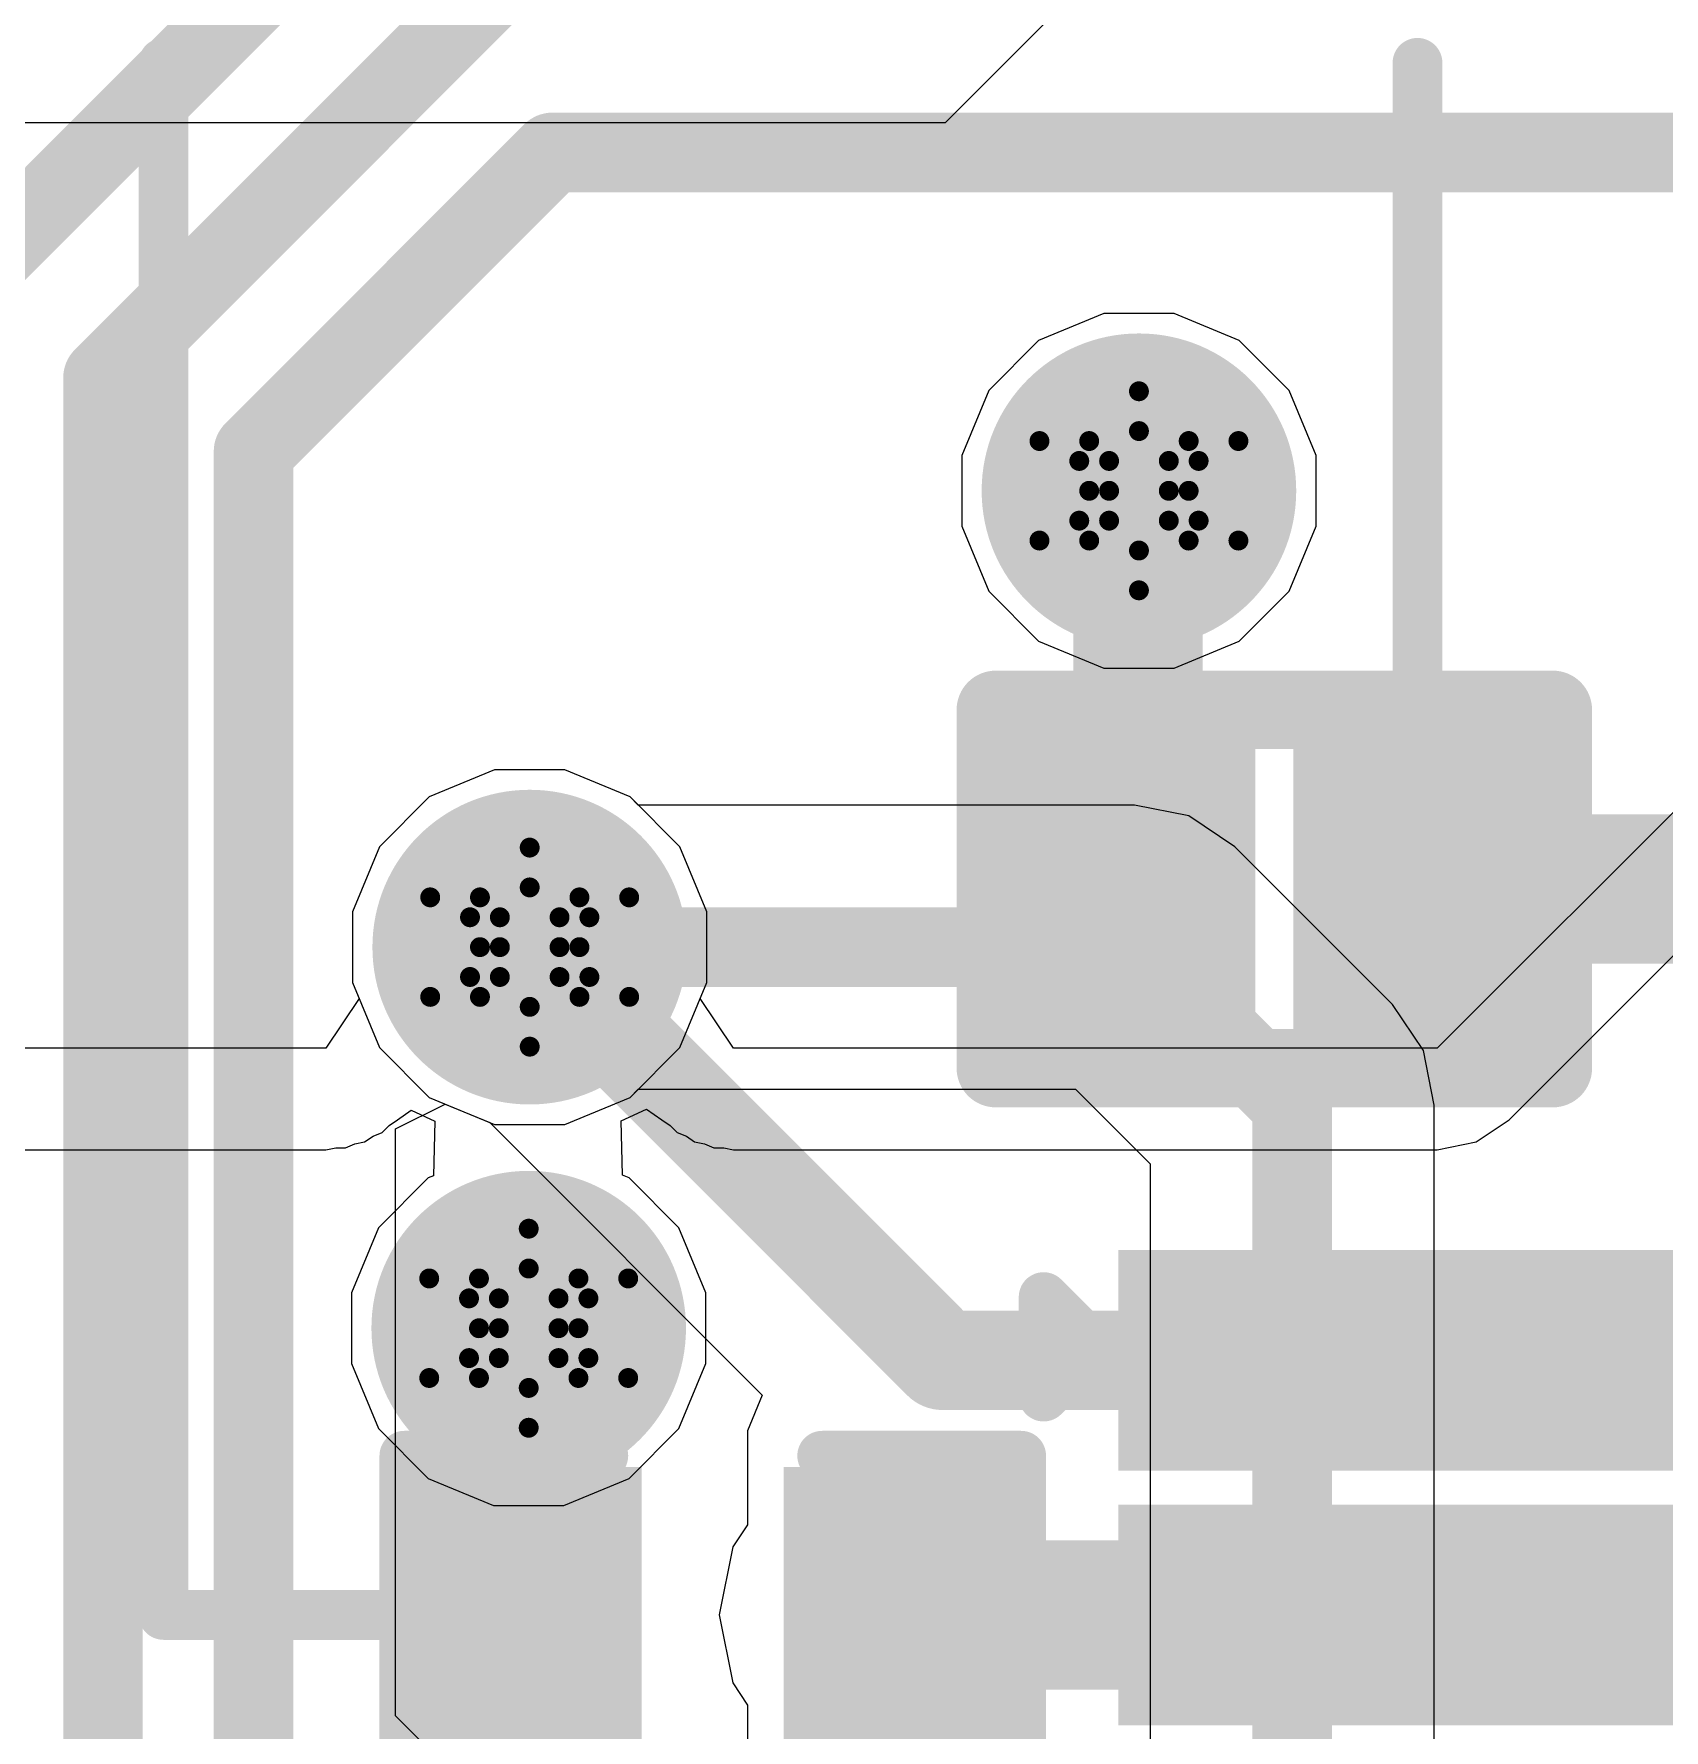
# Model space of a CAD drawing. Header units: inches. Extents: x -2.7 to 10.9, y -2.9 to 7.4.
# Drawn here: x 0.0879 to 0.2518, y -2.5745 to -2.4041 of the extents above; entities that cross this region are included whole.
import ezdxf

# ---------------------------------------------------------------- set-up
doc = ezdxf.new("R2010")
doc.units = ezdxf.units.IN
doc.header["$MEASUREMENT"] = 0
for name, color, linetype in [('Board Outline', 216, 'Continuous'), ('Bottom Layer', 5, 'Continuous'), ('Bottom Solder', 6, 'Continuous'), ('Drill Drawing', 1, 'Continuous'), ('Layer 2', 16, 'Continuous'), ('Layer 3', 76, 'Continuous'), ('Top Layer', 1, 'Continuous'), ('Top Overlay', 2, 'Continuous'), ('Top Paste', 8, 'Continuous'), ('Top Solder', 216, 'Continuous'), ('Via Holes', 16, 'Continuous')]:
    doc.layers.add(name, color=color, linetype=linetype)

# ---------------------------------------------------------------- blocks, each defined once
blk = doc.blocks.new('TSSOP_20_131')
at = {"layer": 'Top Layer'}
for points in [[(-0.08937, 0.12224), (-0.08937, 0.10807), (-0.13898, 0.10807), (-0.13898, 0.12224)], [(-0.08937, 0.09665), (-0.08937, 0.08248), (-0.13898, 0.08248), (-0.13898, 0.09665)]]:
    blk.add_hatch(color=1, dxfattribs=at).paths.add_polyline_path(points)
at = {"layer": 'Top Paste'}
for points in [[(-0.08937, 0.12224), (-0.08937, 0.10807), (-0.13898, 0.10807), (-0.13898, 0.12224)], [(-0.08937, 0.09665), (-0.08937, 0.08248), (-0.13898, 0.08248), (-0.13898, 0.09665)]]:
    blk.add_hatch(color=8, dxfattribs=at).paths.add_polyline_path(points)
at = {"layer": 'Top Solder'}
for points in [[(-0.08537, 0.12624), (-0.08537, 0.10407), (-0.14298, 0.10407), (-0.14298, 0.12624)], [(-0.08537, 0.10065), (-0.08537, 0.07848), (-0.14298, 0.07848), (-0.14298, 0.10065)]]:
    blk.add_hatch(color=216, dxfattribs=at).paths.add_polyline_path(points)
at = {"layer": 'Top Overlay'}
for points in [[(-0.1505, 0.1215, 0.005, 0.005, 0), (-0.1455, 0.1165, 0.005, 0.005, 0)], [(-0.1505, 0.1115, 0.005, 0.005, 0), (-0.1505, 0.1215, 0.005, 0.005, 0)], [(-0.1505, 0.1115, 0.005, 0.005, 0), (-0.1455, 0.1165, 0.005, 0.005, 0)]]:
    blk.add_lwpolyline(points, format="xyseb", dxfattribs=at)
for points in [[(-0.15175, 0.1215, 0.0025, 0.0025, 1), (-0.14925, 0.1215, 0.0025, 0.0025, 1)], [(-0.15175, 0.1215, 0.0025, 0.0025, 1), (-0.14925, 0.1215, 0.0025, 0.0025, 1)], [(-0.14675, 0.1165, 0.0025, 0.0025, 1), (-0.14425, 0.1165, 0.0025, 0.0025, 1)], [(-0.14675, 0.1165, 0.0025, 0.0025, 1), (-0.14425, 0.1165, 0.0025, 0.0025, 1)], [(-0.15175, 0.1115, 0.0025, 0.0025, 1), (-0.14925, 0.1115, 0.0025, 0.0025, 1)], [(-0.15175, 0.1115, 0.0025, 0.0025, 1), (-0.14925, 0.1115, 0.0025, 0.0025, 1)]]:
    blk.add_lwpolyline(points, format="xyseb", close=True, dxfattribs=at)
blk = doc.blocks.new('IND_0402_253')
at = {"layer": 'Top Layer'}
for points in [[(-0.02165, 0.01181), (-0.00591, 0.01181), (-0.00591, -0.01181), (-0.02165, -0.01181)], [(0.00591, 0.01181), (0.02165, 0.01181), (0.02165, -0.01181), (0.00591, -0.01181)]]:
    blk.add_hatch(color=1, dxfattribs=at).paths.add_polyline_path(points)
at = {"layer": 'Top Paste'}
for points in [[(-0.02165, 0.01181), (-0.00591, 0.01181), (-0.00591, -0.01181), (-0.02165, -0.01181)], [(0.00591, 0.01181), (0.02165, 0.01181), (0.02165, -0.01181), (0.00591, -0.01181)]]:
    blk.add_hatch(color=8, dxfattribs=at).paths.add_polyline_path(points)
at = {"layer": 'Top Solder'}
for points in [[(-0.02565, 0.01581), (-0.00191, 0.01581), (-0.00191, -0.01581), (-0.02565, -0.01581)], [(0.00191, 0.01581), (0.02565, 0.01581), (0.02565, -0.01581), (0.00191, -0.01581)]]:
    blk.add_hatch(color=216, dxfattribs=at).paths.add_polyline_path(points)
at = {"layer": 'Top Overlay'}
for points in [[(-0.028, 0.018, 0.00787, 0.00787, 0), (-0.012, 0.018, 0.00787, 0.00787, 0)], [(-0.028, -0.018, 0.00787, 0.00787, 0), (-0.028, 0.018, 0.00787, 0.00787, 0)], [(-0.012, 0.018, 0.00787, 0.00787, 0), (0.028, 0.018, 0.00787, 0.00787, 0)], [(0.028, -0.018, 0.00787, 0.00787, 0), (0.028, 0.018, 0.00787, 0.00787, 0)], [(-0.028, -0.018, 0.00787, 0.00787, 0), (-0.012, -0.018, 0.00787, 0.00787, 0)], [(-0.012, -0.018, 0.00787, 0.00787, 0), (0.028, -0.018, 0.00787, 0.00787, 0)]]:
    blk.add_lwpolyline(points, format="xyseb", dxfattribs=at)
for points in [[(-0.02997, 0.018, 0.00394, 0.00394, 1), (-0.02603, 0.018, 0.00394, 0.00394, 1)], [(-0.02997, 0.018, 0.00394, 0.00394, 1), (-0.02603, 0.018, 0.00394, 0.00394, 1)], [(-0.01397, 0.018, 0.00394, 0.00394, 1), (-0.01003, 0.018, 0.00394, 0.00394, 1)], [(-0.01397, 0.018, 0.00394, 0.00394, 1), (-0.01003, 0.018, 0.00394, 0.00394, 1)], [(0.02603, 0.018, 0.00394, 0.00394, 1), (0.02997, 0.018, 0.00394, 0.00394, 1)], [(0.02603, 0.018, 0.00394, 0.00394, 1), (0.02997, 0.018, 0.00394, 0.00394, 1)], [(-0.02997, -0.018, 0.00394, 0.00394, 1), (-0.02603, -0.018, 0.00394, 0.00394, 1)], [(-0.02997, -0.018, 0.00394, 0.00394, 1), (-0.02603, -0.018, 0.00394, 0.00394, 1)], [(-0.01397, -0.018, 0.00394, 0.00394, 1), (-0.01003, -0.018, 0.00394, 0.00394, 1)], [(-0.01397, -0.018, 0.00394, 0.00394, 1), (-0.01003, -0.018, 0.00394, 0.00394, 1)], [(0.02603, -0.018, 0.00394, 0.00394, 1), (0.02997, -0.018, 0.00394, 0.00394, 1)], [(0.02603, -0.018, 0.00394, 0.00394, 1), (0.02997, -0.018, 0.00394, 0.00394, 1)]]:
    blk.add_lwpolyline(points, format="xyseb", close=True, dxfattribs=at)
blk = doc.blocks.new('C___0402_312')
at = {"layer": 'Top Layer'}
for points in [[(-0.0275, -0.0125), (-0.0275, 0.0125), (-0.0095, 0.0125), (-0.0095, -0.0125)], [(0.0095, -0.0125), (0.0095, 0.0125), (0.0275, 0.0125), (0.0275, -0.0125)]]:
    blk.add_hatch(color=1, dxfattribs=at).paths.add_polyline_path(points)
at = {"layer": 'Top Paste'}
for points in [[(-0.0275, -0.0125), (-0.0275, 0.0125), (-0.0095, 0.0125), (-0.0095, -0.0125)], [(0.0095, -0.0125), (0.0095, 0.0125), (0.0275, 0.0125), (0.0275, -0.0125)]]:
    blk.add_hatch(color=8, dxfattribs=at).paths.add_polyline_path(points)
at = {"layer": 'Top Solder'}
for points in [[(-0.02986, -0.01486), (-0.02986, 0.01486), (-0.00714, 0.01486), (-0.00714, -0.01486)], [(0.00714, -0.01486), (0.00714, 0.01486), (0.02986, 0.01486), (0.02986, -0.01486)]]:
    blk.add_hatch(color=216, dxfattribs=at).paths.add_polyline_path(points)
at = {"layer": 'Top Overlay'}
for points in [[(-0.031, -0.016, 0.005, 0.005, 0), (-0.031, 0.016, 0.005, 0.005, 0)], [(-0.031, 0.016, 0.005, 0.005, 0), (-0.011, 0.016, 0.005, 0.005, 0)], [(0.011, 0.016, 0.005, 0.005, 0), (0.031, 0.016, 0.005, 0.005, 0)], [(0.031, -0.016, 0.005, 0.005, 0), (0.031, 0.016, 0.005, 0.005, 0)], [(-0.031, -0.016, 0.005, 0.005, 0), (-0.011, -0.016, 0.005, 0.005, 0)], [(0.011, -0.016, 0.005, 0.005, 0), (0.031, -0.016, 0.005, 0.005, 0)]]:
    blk.add_lwpolyline(points, format="xyseb", dxfattribs=at)
for points in [[(-0.03225, 0.016, 0.0025, 0.0025, 1), (-0.02975, 0.016, 0.0025, 0.0025, 1)], [(-0.03225, 0.016, 0.0025, 0.0025, 1), (-0.02975, 0.016, 0.0025, 0.0025, 1)], [(-0.01225, 0.016, 0.0025, 0.0025, 1), (-0.00975, 0.016, 0.0025, 0.0025, 1)], [(0.00975, 0.016, 0.0025, 0.0025, 1), (0.01225, 0.016, 0.0025, 0.0025, 1)], [(0.02975, 0.016, 0.0025, 0.0025, 1), (0.03225, 0.016, 0.0025, 0.0025, 1)], [(0.02975, 0.016, 0.0025, 0.0025, 1), (0.03225, 0.016, 0.0025, 0.0025, 1)], [(-0.03225, -0.016, 0.0025, 0.0025, 1), (-0.02975, -0.016, 0.0025, 0.0025, 1)], [(-0.03225, -0.016, 0.0025, 0.0025, 1), (-0.02975, -0.016, 0.0025, 0.0025, 1)], [(-0.01225, -0.016, 0.0025, 0.0025, 1), (-0.00975, -0.016, 0.0025, 0.0025, 1)], [(0.00975, -0.016, 0.0025, 0.0025, 1), (0.01225, -0.016, 0.0025, 0.0025, 1)], [(0.02975, -0.016, 0.0025, 0.0025, 1), (0.03225, -0.016, 0.0025, 0.0025, 1)], [(0.02975, -0.016, 0.0025, 0.0025, 1), (0.03225, -0.016, 0.0025, 0.0025, 1)]]:
    blk.add_lwpolyline(points, format="xyseb", close=True, dxfattribs=at)

msp = doc.modelspace()

# ---------------------------------------------------------------- hatches: boundary and pattern name
at = {"layer": 'Bottom Layer'}
h = msp.add_hatch(color=5, dxfattribs=at)
edge = h.paths.add_edge_path()
edge.add_arc((0.199, -2.45), 0.01181, 0, 360)
h = msp.add_hatch(color=5, dxfattribs=at)
edge = h.paths.add_edge_path()
edge.add_arc((0.13776, -2.49585), 0.01181, 0, 360)
h = msp.add_hatch(color=5, dxfattribs=at)
edge = h.paths.add_edge_path()
edge.add_arc((0.13766, -2.53414), 0.01181, 0, 360)
at = {"layer": 'Bottom Solder'}
h = msp.add_hatch(color=6, dxfattribs=at)
edge = h.paths.add_edge_path()
edge.add_arc((0.199, -2.45), 0.01581, 0, 360)
h = msp.add_hatch(color=6, dxfattribs=at)
edge = h.paths.add_edge_path()
edge.add_arc((0.13776, -2.49585), 0.01581, 0, 360)
h = msp.add_hatch(color=6, dxfattribs=at)
edge = h.paths.add_edge_path()
edge.add_arc((0.13766, -2.53414), 0.01581, 0, 360)
at = {"layer": 'Layer 2'}
h = msp.add_hatch(color=16, dxfattribs=at)
edge = h.paths.add_edge_path()
edge.add_arc((0.199, -2.45), 0.01181, 0, 360)
h = msp.add_hatch(color=16, dxfattribs=at)
edge = h.paths.add_edge_path()
edge.add_arc((0.13776, -2.49585), 0.01181, 0, 360)
h = msp.add_hatch(color=16, dxfattribs=at)
edge = h.paths.add_edge_path()
edge.add_arc((0.13766, -2.53414), 0.01181, 0, 360)
at = {"layer": 'Layer 3'}
h = msp.add_hatch(color=76, dxfattribs=at)
edge = h.paths.add_edge_path()
edge.add_arc((0.199, -2.45), 0.01181, 0, 360)
h = msp.add_hatch(color=76, dxfattribs=at)
edge = h.paths.add_edge_path()
edge.add_arc((0.13776, -2.49585), 0.01181, 0, 360)
h = msp.add_hatch(color=76, dxfattribs=at)
edge = h.paths.add_edge_path()
edge.add_arc((0.13766, -2.53414), 0.01181, 0, 360)
at = {"layer": 'Top Layer'}
h = msp.add_hatch(color=1, dxfattribs=at)
edge = h.paths.add_edge_path()
edge.add_arc((0.199, -2.45), 0.01181, 0, 360)
h = msp.add_hatch(color=1, dxfattribs=at)
edge = h.paths.add_edge_path()
edge.add_arc((0.13776, -2.49585), 0.01181, 0, 360)
h = msp.add_hatch(color=1, dxfattribs=at)
edge = h.paths.add_edge_path()
edge.add_arc((0.13766, -2.53414), 0.01181, 0, 360)
at = {"layer": 'Top Solder'}
h = msp.add_hatch(color=216, dxfattribs=at)
edge = h.paths.add_edge_path()
edge.add_arc((0.199, -2.45), 0.01581, 0, 360)
h = msp.add_hatch(color=216, dxfattribs=at)
edge = h.paths.add_edge_path()
edge.add_arc((0.13776, -2.49585), 0.01581, 0, 360)
h = msp.add_hatch(color=216, dxfattribs=at)
edge = h.paths.add_edge_path()
edge.add_arc((0.13766, -2.53414), 0.01581, 0, 360)
at = {"layer": 'Via Holes'}
h = msp.add_hatch(color=7, dxfattribs=at)
edge = h.paths.add_edge_path()
edge.add_arc((0.199, -2.45), 0.00591, 0, 360)
h = msp.add_hatch(color=7, dxfattribs=at)
edge = h.paths.add_edge_path()
edge.add_arc((0.13776, -2.49585), 0.00591, 0, 360)
h = msp.add_hatch(color=7, dxfattribs=at)
edge = h.paths.add_edge_path()
edge.add_arc((0.13766, -2.53414), 0.00591, 0, 360)

# ---------------------------------------------------------------- linework, layer by layer
at = {"layer": 'Board Outline'}
msp.add_lwpolyline([(2.84412, -0.24125, 0.005, 0.005, -0.741893), (-2.49969, -1.37795, 0.005, 0.005, 0)], format="xyseb", dxfattribs=at)
at = {"layer": 'Bottom Layer'}
for p, q in [((0.19546, -2.43219), (0.18891, -2.4349)), ((0.20254, -2.43219), (0.19546, -2.43219)), ((0.20909, -2.4349), (0.20254, -2.43219)), ((0.18891, -2.4349), (0.1839, -2.43991)), ((0.2141, -2.43991), (0.20909, -2.4349)), ((0.1839, -2.43991), (0.18119, -2.44646)), ((0.21681, -2.44646), (0.2141, -2.43991)), ((0.18119, -2.44646), (0.18119, -2.45354)), ((0.21681, -2.45354), (0.21681, -2.44646)), ((0.18119, -2.45354), (0.1839, -2.46009)), ((0.2141, -2.46009), (0.21681, -2.45354)), ((0.1839, -2.46009), (0.18891, -2.4651)), ((0.20909, -2.4651), (0.2141, -2.46009)), ((0.18891, -2.4651), (0.19546, -2.46781)), ((0.20254, -2.46781), (0.20909, -2.4651)), ((0.19546, -2.46781), (0.20254, -2.46781)), ((0.13422, -2.47804), (0.12767, -2.48075)), ((0.1413, -2.47804), (0.13422, -2.47804)), ((0.14785, -2.48075), (0.1413, -2.47804)), ((0.12767, -2.48075), (0.12266, -2.48576)), ((0.14867, -2.48158), (0.14785, -2.48075)), ((0.19854, -2.48158), (0.14867, -2.48158)), ((0.20401, -2.48267), (0.19854, -2.48158)), ((0.19854, -2.48158), (0.19854, -2.48158)), ((0.20864, -2.48576), (0.20401, -2.48267)), ((0.12266, -2.48576), (0.11995, -2.49231)), ((0.2245, -2.50162), (0.20864, -2.48576)), ((0.11995, -2.49231), (0.11995, -2.4994)), ((0.11995, -2.4994), (0.12266, -2.50594)), ((0.22759, -2.50625), (0.2245, -2.50162)), ((0.2245, -2.50162), (0.2245, -2.50162)), ((0.12266, -2.50594), (0.12767, -2.51095)), ((0.22868, -2.51172), (0.22759, -2.50625)), ((0.14785, -2.51095), (0.14867, -2.51013)), ((0.14867, -2.51013), (0.19263, -2.51013)), ((0.19263, -2.51013), (0.20013, -2.51763)), ((0.12767, -2.51095), (0.13422, -2.51366)), ((0.1413, -2.51366), (0.14785, -2.51095)), ((0.22868, -2.65822), (0.22868, -2.51172)), ((0.22868, -2.51172), (0.22868, -2.51172)), ((0.13422, -2.51366), (0.1413, -2.51366)), ((0.20013, -2.51763), (0.20013, -2.6021))]:
    msp.add_line(p, q, dxfattribs=at)
for points in [[(0.13776, -2.49585, 0.008, 0.008, 0), (0.19854, -2.49585, 0.008, 0.008, 0)], [(0.19854, -2.49585, 0.008, 0.008, 0), (0.21441, -2.51172, 0.008, 0.008, 0)], [(0.21441, -2.65822, 0.008, 0.008, 0), (0.21441, -2.51172, 0.008, 0.008, 0)]]:
    msp.add_lwpolyline(points, format="xyseb", dxfattribs=at)
for points in [[(0.13576, -2.49585, 0.004, 0.004, 1), (0.13976, -2.49585, 0.004, 0.004, 1)], [(0.19654, -2.49585, 0.004, 0.004, 1), (0.20054, -2.49585, 0.004, 0.004, 1)], [(0.19654, -2.49585, 0.004, 0.004, 1), (0.20054, -2.49585, 0.004, 0.004, 1)], [(0.21241, -2.51172, 0.004, 0.004, 1), (0.21641, -2.51172, 0.004, 0.004, 1)], [(0.21241, -2.51172, 0.004, 0.004, 1), (0.21641, -2.51172, 0.004, 0.004, 1)]]:
    msp.add_lwpolyline(points, format="xyseb", close=True, dxfattribs=at)
at = {"layer": 'Drill Drawing'}
for points in [[(0.194, -2.445, 0.002, 0.002, 0), (0.199, -2.44, 0.002, 0.002, 0)], [(0.199, -2.44, 0.002, 0.002, 0), (0.204, -2.445, 0.002, 0.002, 0)], [(0.196, -2.447, 0.002, 0.002, 0), (0.199, -2.444, 0.002, 0.002, 0)], [(0.199, -2.444, 0.002, 0.002, 0), (0.202, -2.447, 0.002, 0.002, 0)], [(0.189, -2.445, 0.002, 0.002, 0), (0.194, -2.45, 0.002, 0.002, 0)], [(0.189, -2.445, 0.002, 0.002, 0), (0.194, -2.445, 0.002, 0.002, 0)], [(0.204, -2.445, 0.002, 0.002, 0), (0.209, -2.445, 0.002, 0.002, 0)], [(0.204, -2.45, 0.002, 0.002, 0), (0.209, -2.445, 0.002, 0.002, 0)], [(0.193, -2.447, 0.002, 0.002, 0), (0.196, -2.45, 0.002, 0.002, 0)], [(0.193, -2.447, 0.002, 0.002, 0), (0.196, -2.447, 0.002, 0.002, 0)], [(0.202, -2.447, 0.002, 0.002, 0), (0.205, -2.447, 0.002, 0.002, 0)], [(0.202, -2.45, 0.002, 0.002, 0), (0.205, -2.447, 0.002, 0.002, 0)], [(0.189, -2.455, 0.002, 0.002, 0), (0.194, -2.45, 0.002, 0.002, 0)], [(0.193, -2.453, 0.002, 0.002, 0), (0.196, -2.45, 0.002, 0.002, 0)], [(0.202, -2.45, 0.002, 0.002, 0), (0.205, -2.453, 0.002, 0.002, 0)], [(0.204, -2.45, 0.002, 0.002, 0), (0.209, -2.455, 0.002, 0.002, 0)], [(0.193, -2.453, 0.002, 0.002, 0), (0.196, -2.453, 0.002, 0.002, 0)], [(0.196, -2.453, 0.002, 0.002, 0), (0.199, -2.456, 0.002, 0.002, 0)], [(0.199, -2.456, 0.002, 0.002, 0), (0.202, -2.453, 0.002, 0.002, 0)], [(0.202, -2.453, 0.002, 0.002, 0), (0.205, -2.453, 0.002, 0.002, 0)], [(0.189, -2.455, 0.002, 0.002, 0), (0.194, -2.455, 0.002, 0.002, 0)], [(0.194, -2.455, 0.002, 0.002, 0), (0.199, -2.46, 0.002, 0.002, 0)], [(0.199, -2.46, 0.002, 0.002, 0), (0.204, -2.455, 0.002, 0.002, 0)], [(0.204, -2.455, 0.002, 0.002, 0), (0.209, -2.455, 0.002, 0.002, 0)], [(0.13276, -2.49085, 0.002, 0.002, 0), (0.13776, -2.48585, 0.002, 0.002, 0)], [(0.13776, -2.48585, 0.002, 0.002, 0), (0.14276, -2.49085, 0.002, 0.002, 0)], [(0.12776, -2.49085, 0.002, 0.002, 0), (0.13276, -2.49585, 0.002, 0.002, 0)], [(0.12776, -2.49085, 0.002, 0.002, 0), (0.13276, -2.49085, 0.002, 0.002, 0)], [(0.13476, -2.49285, 0.002, 0.002, 0), (0.13776, -2.48985, 0.002, 0.002, 0)], [(0.13776, -2.48985, 0.002, 0.002, 0), (0.14076, -2.49285, 0.002, 0.002, 0)], [(0.14276, -2.49085, 0.002, 0.002, 0), (0.14776, -2.49085, 0.002, 0.002, 0)], [(0.14276, -2.49585, 0.002, 0.002, 0), (0.14776, -2.49085, 0.002, 0.002, 0)], [(0.13176, -2.49285, 0.002, 0.002, 0), (0.13476, -2.49585, 0.002, 0.002, 0)], [(0.13176, -2.49285, 0.002, 0.002, 0), (0.13476, -2.49285, 0.002, 0.002, 0)], [(0.14076, -2.49285, 0.002, 0.002, 0), (0.14376, -2.49285, 0.002, 0.002, 0)], [(0.14076, -2.49585, 0.002, 0.002, 0), (0.14376, -2.49285, 0.002, 0.002, 0)], [(0.12776, -2.50085, 0.002, 0.002, 0), (0.13276, -2.49585, 0.002, 0.002, 0)], [(0.13176, -2.49885, 0.002, 0.002, 0), (0.13476, -2.49585, 0.002, 0.002, 0)], [(0.14076, -2.49585, 0.002, 0.002, 0), (0.14376, -2.49885, 0.002, 0.002, 0)], [(0.14276, -2.49585, 0.002, 0.002, 0), (0.14776, -2.50085, 0.002, 0.002, 0)], [(0.13176, -2.49885, 0.002, 0.002, 0), (0.13476, -2.49885, 0.002, 0.002, 0)], [(0.13476, -2.49885, 0.002, 0.002, 0), (0.13776, -2.50185, 0.002, 0.002, 0)], [(0.13776, -2.50185, 0.002, 0.002, 0), (0.14076, -2.49885, 0.002, 0.002, 0)], [(0.14076, -2.49885, 0.002, 0.002, 0), (0.14376, -2.49885, 0.002, 0.002, 0)], [(0.12776, -2.50085, 0.002, 0.002, 0), (0.13276, -2.50085, 0.002, 0.002, 0)], [(0.13276, -2.50085, 0.002, 0.002, 0), (0.13776, -2.50585, 0.002, 0.002, 0)], [(0.13776, -2.50585, 0.002, 0.002, 0), (0.14276, -2.50085, 0.002, 0.002, 0)], [(0.14276, -2.50085, 0.002, 0.002, 0), (0.14776, -2.50085, 0.002, 0.002, 0)], [(0.13266, -2.52914, 0.002, 0.002, 0), (0.13766, -2.52414, 0.002, 0.002, 0)], [(0.13766, -2.52414, 0.002, 0.002, 0), (0.14266, -2.52914, 0.002, 0.002, 0)], [(0.13466, -2.53114, 0.002, 0.002, 0), (0.13766, -2.52814, 0.002, 0.002, 0)], [(0.13766, -2.52814, 0.002, 0.002, 0), (0.14066, -2.53114, 0.002, 0.002, 0)], [(0.12766, -2.52914, 0.002, 0.002, 0), (0.13266, -2.53414, 0.002, 0.002, 0)], [(0.12766, -2.52914, 0.002, 0.002, 0), (0.13266, -2.52914, 0.002, 0.002, 0)], [(0.14266, -2.52914, 0.002, 0.002, 0), (0.14766, -2.52914, 0.002, 0.002, 0)], [(0.14266, -2.53414, 0.002, 0.002, 0), (0.14766, -2.52914, 0.002, 0.002, 0)], [(0.13166, -2.53114, 0.002, 0.002, 0), (0.13466, -2.53414, 0.002, 0.002, 0)], [(0.13166, -2.53114, 0.002, 0.002, 0), (0.13466, -2.53114, 0.002, 0.002, 0)], [(0.14066, -2.53114, 0.002, 0.002, 0), (0.14366, -2.53114, 0.002, 0.002, 0)], [(0.14066, -2.53414, 0.002, 0.002, 0), (0.14366, -2.53114, 0.002, 0.002, 0)], [(0.12766, -2.53914, 0.002, 0.002, 0), (0.13266, -2.53414, 0.002, 0.002, 0)], [(0.13166, -2.53714, 0.002, 0.002, 0), (0.13466, -2.53414, 0.002, 0.002, 0)], [(0.14066, -2.53414, 0.002, 0.002, 0), (0.14366, -2.53714, 0.002, 0.002, 0)], [(0.14266, -2.53414, 0.002, 0.002, 0), (0.14766, -2.53914, 0.002, 0.002, 0)], [(0.13166, -2.53714, 0.002, 0.002, 0), (0.13466, -2.53714, 0.002, 0.002, 0)], [(0.13466, -2.53714, 0.002, 0.002, 0), (0.13766, -2.54014, 0.002, 0.002, 0)], [(0.13766, -2.54014, 0.002, 0.002, 0), (0.14066, -2.53714, 0.002, 0.002, 0)], [(0.14066, -2.53714, 0.002, 0.002, 0), (0.14366, -2.53714, 0.002, 0.002, 0)], [(0.12766, -2.53914, 0.002, 0.002, 0), (0.13266, -2.53914, 0.002, 0.002, 0)], [(0.13266, -2.53914, 0.002, 0.002, 0), (0.13766, -2.54414, 0.002, 0.002, 0)], [(0.13766, -2.54414, 0.002, 0.002, 0), (0.14266, -2.53914, 0.002, 0.002, 0)], [(0.14266, -2.53914, 0.002, 0.002, 0), (0.14766, -2.53914, 0.002, 0.002, 0)]]:
    msp.add_lwpolyline(points, format="xyseb", dxfattribs=at)
for points in [[(0.1985, -2.44, 0.001, 0.001, 1), (0.1995, -2.44, 0.001, 0.001, 1)], [(0.1985, -2.44, 0.001, 0.001, 1), (0.1995, -2.44, 0.001, 0.001, 1)], [(0.1985, -2.444, 0.001, 0.001, 1), (0.1995, -2.444, 0.001, 0.001, 1)], [(0.1985, -2.444, 0.001, 0.001, 1), (0.1995, -2.444, 0.001, 0.001, 1)], [(0.1885, -2.445, 0.001, 0.001, 1), (0.1895, -2.445, 0.001, 0.001, 1)], [(0.1885, -2.445, 0.001, 0.001, 1), (0.1895, -2.445, 0.001, 0.001, 1)], [(0.1935, -2.445, 0.001, 0.001, 1), (0.1945, -2.445, 0.001, 0.001, 1)], [(0.1935, -2.445, 0.001, 0.001, 1), (0.1945, -2.445, 0.001, 0.001, 1)], [(0.2035, -2.445, 0.001, 0.001, 1), (0.2045, -2.445, 0.001, 0.001, 1)], [(0.2035, -2.445, 0.001, 0.001, 1), (0.2045, -2.445, 0.001, 0.001, 1)], [(0.2085, -2.445, 0.001, 0.001, 1), (0.2095, -2.445, 0.001, 0.001, 1)], [(0.2085, -2.445, 0.001, 0.001, 1), (0.2095, -2.445, 0.001, 0.001, 1)], [(0.1925, -2.447, 0.001, 0.001, 1), (0.1935, -2.447, 0.001, 0.001, 1)], [(0.1925, -2.447, 0.001, 0.001, 1), (0.1935, -2.447, 0.001, 0.001, 1)], [(0.1955, -2.447, 0.001, 0.001, 1), (0.1965, -2.447, 0.001, 0.001, 1)], [(0.1955, -2.447, 0.001, 0.001, 1), (0.1965, -2.447, 0.001, 0.001, 1)], [(0.2015, -2.447, 0.001, 0.001, 1), (0.2025, -2.447, 0.001, 0.001, 1)], [(0.2015, -2.447, 0.001, 0.001, 1), (0.2025, -2.447, 0.001, 0.001, 1)], [(0.2045, -2.447, 0.001, 0.001, 1), (0.2055, -2.447, 0.001, 0.001, 1)], [(0.2045, -2.447, 0.001, 0.001, 1), (0.2055, -2.447, 0.001, 0.001, 1)], [(0.1935, -2.45, 0.001, 0.001, 1), (0.1945, -2.45, 0.001, 0.001, 1)], [(0.1935, -2.45, 0.001, 0.001, 1), (0.1945, -2.45, 0.001, 0.001, 1)], [(0.1955, -2.45, 0.001, 0.001, 1), (0.1965, -2.45, 0.001, 0.001, 1)], [(0.1955, -2.45, 0.001, 0.001, 1), (0.1965, -2.45, 0.001, 0.001, 1)], [(0.2015, -2.45, 0.001, 0.001, 1), (0.2025, -2.45, 0.001, 0.001, 1)], [(0.2015, -2.45, 0.001, 0.001, 1), (0.2025, -2.45, 0.001, 0.001, 1)], [(0.2035, -2.45, 0.001, 0.001, 1), (0.2045, -2.45, 0.001, 0.001, 1)], [(0.2035, -2.45, 0.001, 0.001, 1), (0.2045, -2.45, 0.001, 0.001, 1)], [(0.1925, -2.453, 0.001, 0.001, 1), (0.1935, -2.453, 0.001, 0.001, 1)], [(0.1925, -2.453, 0.001, 0.001, 1), (0.1935, -2.453, 0.001, 0.001, 1)], [(0.1955, -2.453, 0.001, 0.001, 1), (0.1965, -2.453, 0.001, 0.001, 1)], [(0.1955, -2.453, 0.001, 0.001, 1), (0.1965, -2.453, 0.001, 0.001, 1)], [(0.2015, -2.453, 0.001, 0.001, 1), (0.2025, -2.453, 0.001, 0.001, 1)], [(0.2015, -2.453, 0.001, 0.001, 1), (0.2025, -2.453, 0.001, 0.001, 1)], [(0.2045, -2.453, 0.001, 0.001, 1), (0.2055, -2.453, 0.001, 0.001, 1)], [(0.2045, -2.453, 0.001, 0.001, 1), (0.2055, -2.453, 0.001, 0.001, 1)], [(0.1885, -2.455, 0.001, 0.001, 1), (0.1895, -2.455, 0.001, 0.001, 1)], [(0.1885, -2.455, 0.001, 0.001, 1), (0.1895, -2.455, 0.001, 0.001, 1)], [(0.1935, -2.455, 0.001, 0.001, 1), (0.1945, -2.455, 0.001, 0.001, 1)], [(0.1935, -2.455, 0.001, 0.001, 1), (0.1945, -2.455, 0.001, 0.001, 1)], [(0.2035, -2.455, 0.001, 0.001, 1), (0.2045, -2.455, 0.001, 0.001, 1)], [(0.2035, -2.455, 0.001, 0.001, 1), (0.2045, -2.455, 0.001, 0.001, 1)], [(0.2085, -2.455, 0.001, 0.001, 1), (0.2095, -2.455, 0.001, 0.001, 1)], [(0.2085, -2.455, 0.001, 0.001, 1), (0.2095, -2.455, 0.001, 0.001, 1)], [(0.1985, -2.456, 0.001, 0.001, 1), (0.1995, -2.456, 0.001, 0.001, 1)], [(0.1985, -2.456, 0.001, 0.001, 1), (0.1995, -2.456, 0.001, 0.001, 1)], [(0.1985, -2.46, 0.001, 0.001, 1), (0.1995, -2.46, 0.001, 0.001, 1)], [(0.1985, -2.46, 0.001, 0.001, 1), (0.1995, -2.46, 0.001, 0.001, 1)], [(0.13726, -2.48585, 0.001, 0.001, 1), (0.13826, -2.48585, 0.001, 0.001, 1)], [(0.13726, -2.48585, 0.001, 0.001, 1), (0.13826, -2.48585, 0.001, 0.001, 1)], [(0.12726, -2.49085, 0.001, 0.001, 1), (0.12826, -2.49085, 0.001, 0.001, 1)], [(0.12726, -2.49085, 0.001, 0.001, 1), (0.12826, -2.49085, 0.001, 0.001, 1)], [(0.13226, -2.49085, 0.001, 0.001, 1), (0.13326, -2.49085, 0.001, 0.001, 1)], [(0.13226, -2.49085, 0.001, 0.001, 1), (0.13326, -2.49085, 0.001, 0.001, 1)], [(0.13726, -2.48985, 0.001, 0.001, 1), (0.13826, -2.48985, 0.001, 0.001, 1)], [(0.13726, -2.48985, 0.001, 0.001, 1), (0.13826, -2.48985, 0.001, 0.001, 1)], [(0.14226, -2.49085, 0.001, 0.001, 1), (0.14326, -2.49085, 0.001, 0.001, 1)], [(0.14226, -2.49085, 0.001, 0.001, 1), (0.14326, -2.49085, 0.001, 0.001, 1)], [(0.14726, -2.49085, 0.001, 0.001, 1), (0.14826, -2.49085, 0.001, 0.001, 1)], [(0.14726, -2.49085, 0.001, 0.001, 1), (0.14826, -2.49085, 0.001, 0.001, 1)], [(0.13126, -2.49285, 0.001, 0.001, 1), (0.13226, -2.49285, 0.001, 0.001, 1)], [(0.13126, -2.49285, 0.001, 0.001, 1), (0.13226, -2.49285, 0.001, 0.001, 1)], [(0.13426, -2.49285, 0.001, 0.001, 1), (0.13526, -2.49285, 0.001, 0.001, 1)], [(0.13426, -2.49285, 0.001, 0.001, 1), (0.13526, -2.49285, 0.001, 0.001, 1)], [(0.14026, -2.49285, 0.001, 0.001, 1), (0.14126, -2.49285, 0.001, 0.001, 1)], [(0.14026, -2.49285, 0.001, 0.001, 1), (0.14126, -2.49285, 0.001, 0.001, 1)], [(0.14326, -2.49285, 0.001, 0.001, 1), (0.14426, -2.49285, 0.001, 0.001, 1)], [(0.14326, -2.49285, 0.001, 0.001, 1), (0.14426, -2.49285, 0.001, 0.001, 1)], [(0.13226, -2.49585, 0.001, 0.001, 1), (0.13326, -2.49585, 0.001, 0.001, 1)], [(0.13226, -2.49585, 0.001, 0.001, 1), (0.13326, -2.49585, 0.001, 0.001, 1)], [(0.13426, -2.49585, 0.001, 0.001, 1), (0.13526, -2.49585, 0.001, 0.001, 1)], [(0.13426, -2.49585, 0.001, 0.001, 1), (0.13526, -2.49585, 0.001, 0.001, 1)], [(0.14026, -2.49585, 0.001, 0.001, 1), (0.14126, -2.49585, 0.001, 0.001, 1)], [(0.14026, -2.49585, 0.001, 0.001, 1), (0.14126, -2.49585, 0.001, 0.001, 1)], [(0.14226, -2.49585, 0.001, 0.001, 1), (0.14326, -2.49585, 0.001, 0.001, 1)], [(0.14226, -2.49585, 0.001, 0.001, 1), (0.14326, -2.49585, 0.001, 0.001, 1)], [(0.13126, -2.49885, 0.001, 0.001, 1), (0.13226, -2.49885, 0.001, 0.001, 1)], [(0.13126, -2.49885, 0.001, 0.001, 1), (0.13226, -2.49885, 0.001, 0.001, 1)], [(0.13426, -2.49885, 0.001, 0.001, 1), (0.13526, -2.49885, 0.001, 0.001, 1)], [(0.13426, -2.49885, 0.001, 0.001, 1), (0.13526, -2.49885, 0.001, 0.001, 1)], [(0.14026, -2.49885, 0.001, 0.001, 1), (0.14126, -2.49885, 0.001, 0.001, 1)], [(0.14026, -2.49885, 0.001, 0.001, 1), (0.14126, -2.49885, 0.001, 0.001, 1)], [(0.14326, -2.49885, 0.001, 0.001, 1), (0.14426, -2.49885, 0.001, 0.001, 1)], [(0.14326, -2.49885, 0.001, 0.001, 1), (0.14426, -2.49885, 0.001, 0.001, 1)], [(0.12726, -2.50085, 0.001, 0.001, 1), (0.12826, -2.50085, 0.001, 0.001, 1)], [(0.12726, -2.50085, 0.001, 0.001, 1), (0.12826, -2.50085, 0.001, 0.001, 1)], [(0.13226, -2.50085, 0.001, 0.001, 1), (0.13326, -2.50085, 0.001, 0.001, 1)], [(0.13226, -2.50085, 0.001, 0.001, 1), (0.13326, -2.50085, 0.001, 0.001, 1)], [(0.14226, -2.50085, 0.001, 0.001, 1), (0.14326, -2.50085, 0.001, 0.001, 1)], [(0.14226, -2.50085, 0.001, 0.001, 1), (0.14326, -2.50085, 0.001, 0.001, 1)], [(0.14726, -2.50085, 0.001, 0.001, 1), (0.14826, -2.50085, 0.001, 0.001, 1)], [(0.14726, -2.50085, 0.001, 0.001, 1), (0.14826, -2.50085, 0.001, 0.001, 1)], [(0.13726, -2.50185, 0.001, 0.001, 1), (0.13826, -2.50185, 0.001, 0.001, 1)], [(0.13726, -2.50185, 0.001, 0.001, 1), (0.13826, -2.50185, 0.001, 0.001, 1)], [(0.13726, -2.50585, 0.001, 0.001, 1), (0.13826, -2.50585, 0.001, 0.001, 1)], [(0.13726, -2.50585, 0.001, 0.001, 1), (0.13826, -2.50585, 0.001, 0.001, 1)], [(0.13716, -2.52414, 0.001, 0.001, 1), (0.13816, -2.52414, 0.001, 0.001, 1)], [(0.13716, -2.52414, 0.001, 0.001, 1), (0.13816, -2.52414, 0.001, 0.001, 1)], [(0.13716, -2.52814, 0.001, 0.001, 1), (0.13816, -2.52814, 0.001, 0.001, 1)], [(0.13716, -2.52814, 0.001, 0.001, 1), (0.13816, -2.52814, 0.001, 0.001, 1)], [(0.12716, -2.52914, 0.001, 0.001, 1), (0.12816, -2.52914, 0.001, 0.001, 1)], [(0.12716, -2.52914, 0.001, 0.001, 1), (0.12816, -2.52914, 0.001, 0.001, 1)], [(0.13216, -2.52914, 0.001, 0.001, 1), (0.13316, -2.52914, 0.001, 0.001, 1)], [(0.13216, -2.52914, 0.001, 0.001, 1), (0.13316, -2.52914, 0.001, 0.001, 1)], [(0.14216, -2.52914, 0.001, 0.001, 1), (0.14316, -2.52914, 0.001, 0.001, 1)], [(0.14216, -2.52914, 0.001, 0.001, 1), (0.14316, -2.52914, 0.001, 0.001, 1)], [(0.14716, -2.52914, 0.001, 0.001, 1), (0.14816, -2.52914, 0.001, 0.001, 1)], [(0.14716, -2.52914, 0.001, 0.001, 1), (0.14816, -2.52914, 0.001, 0.001, 1)], [(0.13116, -2.53114, 0.001, 0.001, 1), (0.13216, -2.53114, 0.001, 0.001, 1)], [(0.13116, -2.53114, 0.001, 0.001, 1), (0.13216, -2.53114, 0.001, 0.001, 1)], [(0.13416, -2.53114, 0.001, 0.001, 1), (0.13516, -2.53114, 0.001, 0.001, 1)], [(0.13416, -2.53114, 0.001, 0.001, 1), (0.13516, -2.53114, 0.001, 0.001, 1)], [(0.14016, -2.53114, 0.001, 0.001, 1), (0.14116, -2.53114, 0.001, 0.001, 1)], [(0.14016, -2.53114, 0.001, 0.001, 1), (0.14116, -2.53114, 0.001, 0.001, 1)], [(0.14316, -2.53114, 0.001, 0.001, 1), (0.14416, -2.53114, 0.001, 0.001, 1)], [(0.14316, -2.53114, 0.001, 0.001, 1), (0.14416, -2.53114, 0.001, 0.001, 1)], [(0.13216, -2.53414, 0.001, 0.001, 1), (0.13316, -2.53414, 0.001, 0.001, 1)], [(0.13216, -2.53414, 0.001, 0.001, 1), (0.13316, -2.53414, 0.001, 0.001, 1)], [(0.13416, -2.53414, 0.001, 0.001, 1), (0.13516, -2.53414, 0.001, 0.001, 1)], [(0.13416, -2.53414, 0.001, 0.001, 1), (0.13516, -2.53414, 0.001, 0.001, 1)], [(0.14016, -2.53414, 0.001, 0.001, 1), (0.14116, -2.53414, 0.001, 0.001, 1)], [(0.14016, -2.53414, 0.001, 0.001, 1), (0.14116, -2.53414, 0.001, 0.001, 1)], [(0.14216, -2.53414, 0.001, 0.001, 1), (0.14316, -2.53414, 0.001, 0.001, 1)], [(0.14216, -2.53414, 0.001, 0.001, 1), (0.14316, -2.53414, 0.001, 0.001, 1)], [(0.13116, -2.53714, 0.001, 0.001, 1), (0.13216, -2.53714, 0.001, 0.001, 1)], [(0.13116, -2.53714, 0.001, 0.001, 1), (0.13216, -2.53714, 0.001, 0.001, 1)], [(0.13416, -2.53714, 0.001, 0.001, 1), (0.13516, -2.53714, 0.001, 0.001, 1)], [(0.13416, -2.53714, 0.001, 0.001, 1), (0.13516, -2.53714, 0.001, 0.001, 1)], [(0.14016, -2.53714, 0.001, 0.001, 1), (0.14116, -2.53714, 0.001, 0.001, 1)], [(0.14016, -2.53714, 0.001, 0.001, 1), (0.14116, -2.53714, 0.001, 0.001, 1)], [(0.14316, -2.53714, 0.001, 0.001, 1), (0.14416, -2.53714, 0.001, 0.001, 1)], [(0.14316, -2.53714, 0.001, 0.001, 1), (0.14416, -2.53714, 0.001, 0.001, 1)], [(0.12716, -2.53914, 0.001, 0.001, 1), (0.12816, -2.53914, 0.001, 0.001, 1)], [(0.12716, -2.53914, 0.001, 0.001, 1), (0.12816, -2.53914, 0.001, 0.001, 1)], [(0.13216, -2.53914, 0.001, 0.001, 1), (0.13316, -2.53914, 0.001, 0.001, 1)], [(0.13216, -2.53914, 0.001, 0.001, 1), (0.13316, -2.53914, 0.001, 0.001, 1)], [(0.13716, -2.54014, 0.001, 0.001, 1), (0.13816, -2.54014, 0.001, 0.001, 1)], [(0.13716, -2.54014, 0.001, 0.001, 1), (0.13816, -2.54014, 0.001, 0.001, 1)], [(0.14216, -2.53914, 0.001, 0.001, 1), (0.14316, -2.53914, 0.001, 0.001, 1)], [(0.14216, -2.53914, 0.001, 0.001, 1), (0.14316, -2.53914, 0.001, 0.001, 1)], [(0.14716, -2.53914, 0.001, 0.001, 1), (0.14816, -2.53914, 0.001, 0.001, 1)], [(0.14716, -2.53914, 0.001, 0.001, 1), (0.14816, -2.53914, 0.001, 0.001, 1)], [(0.13716, -2.54414, 0.001, 0.001, 1), (0.13816, -2.54414, 0.001, 0.001, 1)], [(0.13716, -2.54414, 0.001, 0.001, 1), (0.13816, -2.54414, 0.001, 0.001, 1)]]:
    msp.add_lwpolyline(points, format="xyseb", close=True, dxfattribs=at)
at = {"layer": 'Layer 2'}
for p, q in [((0.19546, -2.43219), (0.18891, -2.4349)), ((0.20254, -2.43219), (0.19546, -2.43219)), ((0.20909, -2.4349), (0.20254, -2.43219)), ((0.18891, -2.4349), (0.1839, -2.43991)), ((0.2141, -2.43991), (0.20909, -2.4349)), ((0.1839, -2.43991), (0.18119, -2.44646)), ((0.21681, -2.44646), (0.2141, -2.43991)), ((0.18119, -2.44646), (0.18119, -2.45354)), ((0.21681, -2.45354), (0.21681, -2.44646)), ((0.18119, -2.45354), (0.1839, -2.46009)), ((0.2141, -2.46009), (0.21681, -2.45354)), ((0.1839, -2.46009), (0.18891, -2.4651)), ((0.20909, -2.4651), (0.2141, -2.46009)), ((0.18891, -2.4651), (0.19546, -2.46781)), ((0.20254, -2.46781), (0.20909, -2.4651)), ((0.19546, -2.46781), (0.20254, -2.46781)), ((0.13422, -2.47804), (0.12767, -2.48075)), ((0.1413, -2.47804), (0.13422, -2.47804)), ((0.14785, -2.48075), (0.1413, -2.47804)), ((0.12767, -2.48075), (0.12266, -2.48576)), ((0.15286, -2.48576), (0.14785, -2.48075)), ((0.12266, -2.48576), (0.11995, -2.49231)), ((0.15557, -2.49231), (0.15286, -2.48576)), ((0.11995, -2.49231), (0.11995, -2.4994)), ((0.15557, -2.4994), (0.15557, -2.49231)), ((0.11995, -2.4994), (0.12266, -2.50594)), ((0.15286, -2.50594), (0.15557, -2.4994)), ((0.12266, -2.50594), (0.12767, -2.51095)), ((0.14785, -2.51095), (0.15286, -2.50594)), ((0.12767, -2.51095), (0.13422, -2.51366)), ((0.1413, -2.51366), (0.14785, -2.51095)), ((0.13422, -2.51366), (0.1413, -2.51366))]:
    msp.add_line(p, q, dxfattribs=at)
at = {"layer": 'Layer 3'}
for p, q in [((0.17954, -2.413), (0.217, -2.37554)), ((-0.19833, -2.413), (0.17954, -2.413)), ((0.305, -2.42999), (0.22899, -2.506)), ((0.2362, -2.51321), (0.31221, -2.4372)), ((0.13422, -2.47804), (0.12767, -2.48075)), ((0.1413, -2.47804), (0.13422, -2.47804)), ((0.14785, -2.48075), (0.1413, -2.47804)), ((0.12767, -2.48075), (0.12266, -2.48576)), ((0.15286, -2.48576), (0.14785, -2.48075)), ((0.12266, -2.48576), (0.11995, -2.49231)), ((0.15557, -2.49231), (0.15286, -2.48576)), ((0.11995, -2.49231), (0.11995, -2.4994)), ((0.15557, -2.4994), (0.15557, -2.49231)), ((0.11995, -2.4994), (0.12061, -2.501)), ((0.15491, -2.501), (0.15557, -2.4994)), ((0.12061, -2.501), (0.11727, -2.506)), ((0.15825, -2.506), (0.15491, -2.501)), ((0.11727, -2.506), (-0.07, -2.506)), ((0.22899, -2.506), (0.15825, -2.506)), ((0.12365, -2.51377), (0.12448, -2.51321)), ((0.12448, -2.51321), (0.12586, -2.51224)), ((0.12586, -2.51224), (0.12823, -2.51335)), ((0.12823, -2.51335), (0.1281, -2.51882)), ((0.14696, -2.5133), (0.14949, -2.51212)), ((0.14709, -2.51876), (0.14696, -2.5133)), ((0.14949, -2.51212), (0.15104, -2.51321)), ((0.15104, -2.51321), (0.15187, -2.51377)), ((0.23289, -2.51542), (0.2362, -2.51321)), ((0.12019, -2.51562), (0.12117, -2.51542)), ((0.12117, -2.51542), (0.12201, -2.51486)), ((0.12201, -2.51486), (0.12294, -2.51448)), ((0.12294, -2.51448), (0.12365, -2.51377)), ((0.15187, -2.51377), (0.15258, -2.51448)), ((0.15258, -2.51448), (0.15351, -2.51486)), ((0.15351, -2.51486), (0.15434, -2.51542)), ((0.15434, -2.51542), (0.15533, -2.51562)), ((0.22899, -2.5162), (0.23289, -2.51542)), ((-0.0598, -2.5162), (0.11727, -2.5162)), ((0.11727, -2.5162), (0.11826, -2.516)), ((0.11826, -2.516), (0.11926, -2.516)), ((0.11926, -2.516), (0.12019, -2.51562)), ((0.15533, -2.51562), (0.15626, -2.516)), ((0.15626, -2.516), (0.15726, -2.516)), ((0.15726, -2.516), (0.15825, -2.5162)), ((0.15825, -2.5162), (0.22899, -2.5162)), ((0.1281, -2.51882), (0.12757, -2.51904)), ((0.14775, -2.51904), (0.14709, -2.51876)), ((0.12757, -2.51904), (0.12256, -2.52405)), ((0.15276, -2.52405), (0.14775, -2.51904)), ((0.12256, -2.52405), (0.11985, -2.53059)), ((0.15547, -2.53059), (0.15276, -2.52405)), ((0.11985, -2.53059), (0.11985, -2.53768)), ((0.15547, -2.53768), (0.15547, -2.53059)), ((0.11985, -2.53768), (0.12256, -2.54422)), ((0.15276, -2.54422), (0.15547, -2.53768)), ((0.12256, -2.54422), (0.12757, -2.54923)), ((0.14775, -2.54923), (0.15276, -2.54422)), ((0.12757, -2.54923), (0.13411, -2.55195)), ((0.1412, -2.55195), (0.14775, -2.54923)), ((0.13411, -2.55195), (0.1412, -2.55195))]:
    msp.add_line(p, q, dxfattribs=at)
at = {"layer": 'Top Layer'}
for p, q in [((0.12427, -2.51409), (0.12927, -2.51162)), ((0.12927, -2.51162), (0.13375, -2.51347)), ((0.13375, -2.51347), (0.16114, -2.54086)), ((0.12427, -2.57309), (0.12427, -2.51409)), ((0.16114, -2.54086), (0.15966, -2.54445)), ((0.15966, -2.54445), (0.15966, -2.54445)), ((0.15966, -2.54445), (0.15966, -2.5539)), ((0.15966, -2.5539), (0.15817, -2.55612)), ((0.15817, -2.55612), (0.15681, -2.56295)), ((0.15681, -2.56295), (0.15817, -2.56977)), ((0.15817, -2.56977), (0.15966, -2.572)), ((0.14738, -2.59619), (0.12427, -2.57309)), ((0.15966, -2.572), (0.15966, -2.58145))]:
    msp.add_line(p, q, dxfattribs=at)
for points in [[(0.07915, -2.43107, 0.008, 0.008, 0), (0.12389, -2.38632, 0.008, 0.008, 0)], [(0.09487, -2.43864, 0.008, 0.008, 0), (0.13383, -2.39969, 0.008, 0.008, 0)], [(0.11, -2.44605, 0.008, 0.008, 0), (0.14005, -2.416, 0.008, 0.008, 0)], [(0.14005, -2.416, 0.008, 0.008, 0), (0.46979, -2.416, 0.008, 0.008, 0)], [(0.09487, -2.59905, 0.008, 0.008, 0), (0.09487, -2.43864, 0.008, 0.008, 0)], [(0.11, -2.579, 0.008, 0.008, 0), (0.11, -2.44605, 0.008, 0.008, 0)], [(0.19891, -2.45009, 0.013, 0.013, 0), (0.199, -2.45, 0.013, 0.013, 0)], [(0.19891, -2.48993, 0.013, 0.013, 0), (0.19891, -2.45009, 0.013, 0.013, 0)], [(0.22639, -2.49001, 0.015, 0.015, 0), (0.27352, -2.49001, 0.015, 0.015, 0)], [(0.19883, -2.49001, 0.013, 0.013, 0), (0.19891, -2.48993, 0.013, 0.013, 0)], [(0.13776, -2.49585, 0.01, 0.01, 0), (0.17926, -2.53736, 0.01, 0.01, 0)], [(0.13766, -2.56295, 0.015, 0.015, 0), (0.13766, -2.53114, 0.015, 0.015, 0)], [(0.17926, -2.53736, 0.01, 0.01, 0), (0.22575, -2.53736, 0.01, 0.01, 0)], [(0.17466, -2.56295, 0.015, 0.015, 0), (0.26102, -2.56295, 0.015, 0.015, 0)], [(0.11, -2.579, 0.008, 0.008, 0), (0.11, -2.57003, 0.008, 0.008, 0)]]:
    msp.add_lwpolyline(points, format="xyseb", dxfattribs=at)
for points in [[(0.13805, -2.416, 0.004, 0.004, 1), (0.14205, -2.416, 0.004, 0.004, 1)], [(0.13805, -2.416, 0.004, 0.004, 1), (0.14205, -2.416, 0.004, 0.004, 1)], [(0.09287, -2.43864, 0.004, 0.004, 1), (0.09687, -2.43864, 0.004, 0.004, 1)], [(0.09287, -2.43864, 0.004, 0.004, 1), (0.09687, -2.43864, 0.004, 0.004, 1)], [(0.108, -2.44605, 0.004, 0.004, 1), (0.112, -2.44605, 0.004, 0.004, 1)], [(0.108, -2.44605, 0.004, 0.004, 1), (0.112, -2.44605, 0.004, 0.004, 1)], [(0.19566, -2.45009, 0.0065, 0.0065, 1), (0.20216, -2.45009, 0.0065, 0.0065, 1)], [(0.19566, -2.45009, 0.0065, 0.0065, 1), (0.20216, -2.45009, 0.0065, 0.0065, 1)], [(0.19575, -2.45, 0.0065, 0.0065, 1), (0.20225, -2.45, 0.0065, 0.0065, 1)], [(0.22264, -2.49001, 0.0075, 0.0075, 1), (0.23014, -2.49001, 0.0075, 0.0075, 1)], [(0.19558, -2.49001, 0.0065, 0.0065, 1), (0.20208, -2.49001, 0.0065, 0.0065, 1)], [(0.19566, -2.48993, 0.0065, 0.0065, 1), (0.20216, -2.48993, 0.0065, 0.0065, 1)], [(0.19566, -2.48993, 0.0065, 0.0065, 1), (0.20216, -2.48993, 0.0065, 0.0065, 1)], [(0.13526, -2.49585, 0.005, 0.005, 1), (0.14026, -2.49585, 0.005, 0.005, 1)], [(0.13391, -2.53114, 0.0075, 0.0075, 1), (0.14141, -2.53114, 0.0075, 0.0075, 1)], [(0.17676, -2.53736, 0.005, 0.005, 1), (0.18176, -2.53736, 0.005, 0.005, 1)], [(0.17676, -2.53736, 0.005, 0.005, 1), (0.18176, -2.53736, 0.005, 0.005, 1)], [(0.22325, -2.53736, 0.005, 0.005, 1), (0.22825, -2.53736, 0.005, 0.005, 1)], [(0.13391, -2.56295, 0.0075, 0.0075, 1), (0.14141, -2.56295, 0.0075, 0.0075, 1)], [(0.17091, -2.56295, 0.0075, 0.0075, 1), (0.17841, -2.56295, 0.0075, 0.0075, 1)], [(0.108, -2.57003, 0.004, 0.004, 1), (0.112, -2.57003, 0.004, 0.004, 1)]]:
    msp.add_lwpolyline(points, format="xyseb", close=True, dxfattribs=at)
at = {"layer": 'Top Overlay'}
for points in [[(0.10095, -2.56295, 0.005, 0.005, 0), (0.10095, -2.407, 0.005, 0.005, 0)], [(0.227, -2.472, 0.005, 0.005, 0), (0.227, -2.407, 0.005, 0.005, 0)], [(0.10095, -2.56295, 0.005, 0.005, 0), (0.12516, -2.56295, 0.005, 0.005, 0)]]:
    msp.add_lwpolyline(points, format="xyseb", dxfattribs=at)
for points in [[(0.0997, -2.407, 0.0025, 0.0025, 1), (0.1022, -2.407, 0.0025, 0.0025, 1)], [(0.22575, -2.407, 0.0025, 0.0025, 1), (0.22825, -2.407, 0.0025, 0.0025, 1)], [(0.22575, -2.472, 0.0025, 0.0025, 1), (0.22825, -2.472, 0.0025, 0.0025, 1)], [(0.0997, -2.56295, 0.0025, 0.0025, 1), (0.1022, -2.56295, 0.0025, 0.0025, 1)], [(0.0997, -2.56295, 0.0025, 0.0025, 1), (0.1022, -2.56295, 0.0025, 0.0025, 1)], [(0.12391, -2.56295, 0.0025, 0.0025, 1), (0.12641, -2.56295, 0.0025, 0.0025, 1)]]:
    msp.add_lwpolyline(points, format="xyseb", close=True, dxfattribs=at)

# ---------------------------------------------------------------- block references
for name, p in [('IND_0402_253', (0.21261, -2.49001)), ('TSSOP_20_131', (0.33992, -2.65251)), ('C___0402_312', (0.15616, -2.56295))]:
    msp.add_blockref(name, p)

doc.saveas('drawing.dxf')
